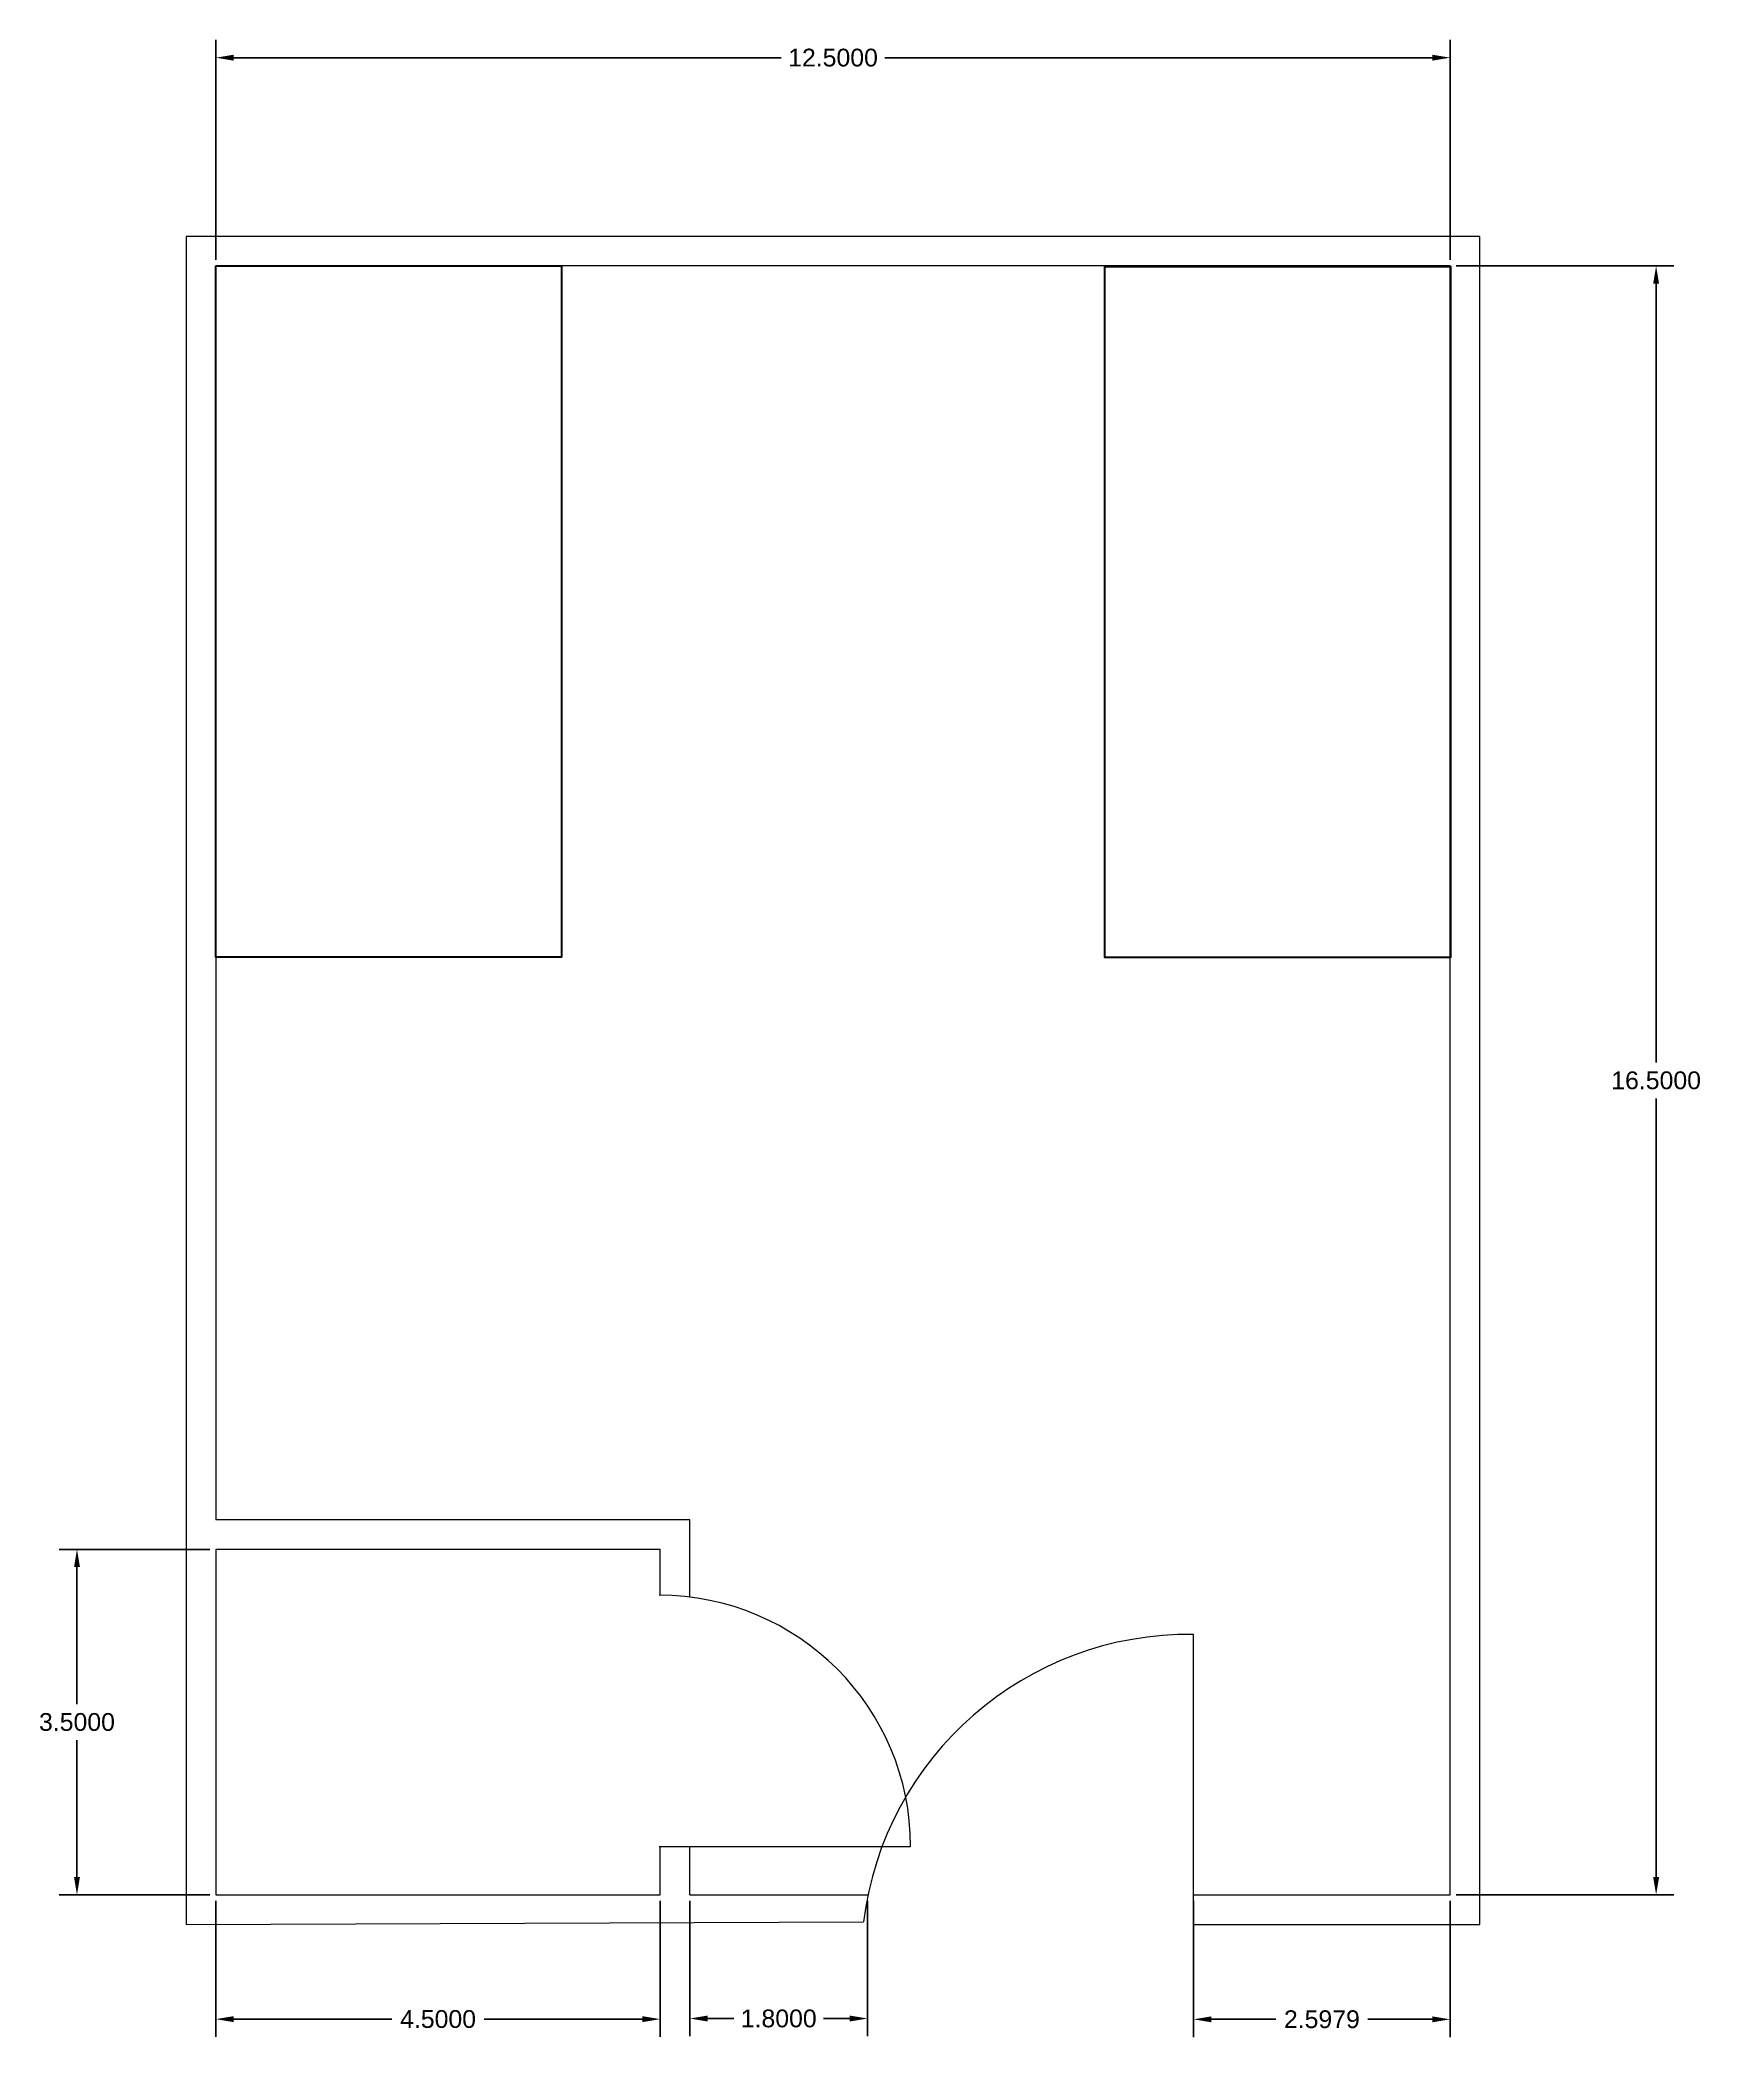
# Model space of a CAD drawing. Header units: inches. Extents: x 3.2 to 20, y 3.6 to 23.8.
import ezdxf

# ---------------------------------------------------------------- set-up
doc = ezdxf.new("R2010")
doc.units = ezdxf.units.IN
doc.header["$MEASUREMENT"] = 0
doc.layers.get('0').update_dxf_attribs({"lineweight": 15})
doc.layers.add('Floorspace', color=160, linetype='Continuous', lineweight=30)
doc.styles.get("Standard").update_dxf_attribs({"font": 'arial.ttf'})
doc.dimstyles.get("Standard").update_dxf_attribs({"dimtxt": 0.18, "dimasz": 0.18, "dimexe": 0.18, "dimexo": 0.0625, "dimgap": 0.09, "dimtad": 0, "dimtih": 1, "dimtoh": 1, "dimdec": 4, "dimzin": 0, "dimdsep": 46, "dimtxsty": 'Standard', "dimcen": 0.09, "dimadec": 0, "dimazin": 0, "dimtfac": 1, "dimtdec": 4, "dimtofl": 0, "dimtmove": 0, "dimatfit": 3, "dimfxl": 1, "dimtolj": 1, "dimtzin": 0, "dimarcsym": 0})

# ---------------------------------------------------------------- blocks, each defined once
blk = doc.blocks.new('*D4')
at = {"color": 0, "lineweight": -2, "transparency": 16777216}
for p, q in [((4.938, 8.5), (3.413, 8.5)), ((3.593, 8.32), (3.593, 6.932)), ((3.593, 5.18), (3.593, 6.568)), ((4.938, 5), (3.413, 5))]:
    blk.add_line(p, q, dxfattribs=at)
at = {"color": 0, "transparency": 16777216}
for points in [[(3.563, 8.32), (3.623, 8.32), (3.593, 8.5)], [(3.563, 5.18), (3.623, 5.18), (3.593, 5)]]:
    blk.add_solid(points, dxfattribs=at)
at = {"layer": 'Defpoints', "color": 0, "transparency": 16777216}
for p in [(5, 8.5), (3.593, 5), (5, 5)]:
    blk.add_point(p, dxfattribs=at)
at = {"color": 0, "transparency": 16777216, "insert": (3.593, 6.75), "char_height": 0.18, "attachment_point": 5}
blk.add_mtext('\\A1;3.5000', dxfattribs=at)
blk = doc.blocks.new('*D5')
at = {"color": 0, "lineweight": -2, "transparency": 16777216}
for p, q in [((5, 4.938), (5, 3.561)), ((9.5, 4.938), (9.5, 3.561)), ((5.18, 3.741), (6.783, 3.741)), ((9.32, 3.741), (7.717, 3.741))]:
    blk.add_line(p, q, dxfattribs=at)
at = {"color": 0, "transparency": 16777216}
for points in [[(5.18, 3.771), (5.18, 3.711), (5, 3.741)], [(9.32, 3.771), (9.32, 3.711), (9.5, 3.741)]]:
    blk.add_solid(points, dxfattribs=at)
at = {"layer": 'Defpoints', "color": 0, "transparency": 16777216}
for p in [(5, 5), (9.5, 5), (9.5, 3.741)]:
    blk.add_point(p, dxfattribs=at)
at = {"color": 0, "transparency": 16777216, "insert": (7.25, 3.741), "char_height": 0.18, "attachment_point": 5}
blk.add_mtext('\\A1;4.5000', dxfattribs=at)
blk = doc.blocks.new('*D7')
at = {"color": 0, "lineweight": -2, "transparency": 16777216}
for p, q in [((14.902, 4.938), (14.902, 3.559)), ((17.5, 4.938), (17.5, 3.559)), ((15.082, 3.739), (15.736, 3.739)), ((17.32, 3.739), (16.666, 3.739))]:
    blk.add_line(p, q, dxfattribs=at)
at = {"color": 0, "transparency": 16777216}
for points in [[(15.082, 3.769), (15.082, 3.709), (14.902, 3.739)], [(17.32, 3.769), (17.32, 3.709), (17.5, 3.739)]]:
    blk.add_solid(points, dxfattribs=at)
at = {"layer": 'Defpoints', "color": 0, "transparency": 16777216}
for p in [(14.902, 5), (17.5, 5), (17.5, 3.739)]:
    blk.add_point(p, dxfattribs=at)
at = {"color": 0, "transparency": 16777216, "insert": (16.201, 3.739), "char_height": 0.18, "attachment_point": 5}
blk.add_mtext('\\A1;2.5979', dxfattribs=at)
blk = doc.blocks.new('*D8')
at = {"color": 0, "lineweight": -2, "transparency": 16777216}
for p, q in [((9.8, 4.938), (9.8, 3.567)), ((11.6, 4.938), (11.6, 3.567)), ((9.98, 3.747), (10.245, 3.747)), ((11.42, 3.747), (11.155, 3.747))]:
    blk.add_line(p, q, dxfattribs=at)
at = {"color": 0, "transparency": 16777216}
for points in [[(9.98, 3.777), (9.98, 3.717), (9.8, 3.747)], [(11.42, 3.777), (11.42, 3.717), (11.6, 3.747)]]:
    blk.add_solid(points, dxfattribs=at)
at = {"layer": 'Defpoints', "color": 0, "transparency": 16777216}
for p in [(9.8, 5), (11.6, 5), (11.6, 3.747)]:
    blk.add_point(p, dxfattribs=at)
at = {"color": 0, "transparency": 16777216, "insert": (10.7, 3.747), "char_height": 0.18, "attachment_point": 5}
blk.add_mtext('\\A1;1.8000', dxfattribs=at)
blk = doc.blocks.new('*D9')
at = {"color": 0, "lineweight": -2, "transparency": 16777216}
for p, q in [((17.562, 21.5), (19.766, 21.5)), ((19.586, 21.32), (19.586, 13.432)), ((19.586, 5.18), (19.586, 13.068)), ((17.562, 5), (19.766, 5))]:
    blk.add_line(p, q, dxfattribs=at)
at = {"color": 0, "transparency": 16777216}
for points in [[(19.556, 21.32), (19.616, 21.32), (19.586, 21.5)], [(19.556, 5.18), (19.616, 5.18), (19.586, 5)]]:
    blk.add_solid(points, dxfattribs=at)
at = {"layer": 'Defpoints', "color": 0, "transparency": 16777216}
for p in [(17.5, 21.5), (17.5, 5), (19.586, 5)]:
    blk.add_point(p, dxfattribs=at)
at = {"color": 0, "transparency": 16777216, "insert": (19.586, 13.25), "char_height": 0.18, "attachment_point": 5}
blk.add_mtext('\\A1;16.5000', dxfattribs=at)
blk = doc.blocks.new('*D10')
at = {"color": 0, "lineweight": -2, "transparency": 16777216}
for p, q in [((5, 21.562), (5, 23.79)), ((17.5, 21.562), (17.5, 23.79)), ((5.18, 23.61), (10.725, 23.61)), ((17.32, 23.61), (11.775, 23.61))]:
    blk.add_line(p, q, dxfattribs=at)
at = {"color": 0, "transparency": 16777216}
for points in [[(5.18, 23.64), (5.18, 23.58), (5, 23.61)], [(17.32, 23.64), (17.32, 23.58), (17.5, 23.61)]]:
    blk.add_solid(points, dxfattribs=at)
at = {"layer": 'Defpoints', "color": 0, "transparency": 16777216}
for p in [(17.5, 23.61), (5, 21.5), (17.5, 21.5)]:
    blk.add_point(p, dxfattribs=at)
at = {"color": 0, "transparency": 16777216, "insert": (11.25, 23.61), "char_height": 0.18, "attachment_point": 5}
blk.add_mtext('\\A1;12.5000', dxfattribs=at)

msp = doc.modelspace()

# ---------------------------------------------------------------- linework, layer by layer
for p, q in [((14.90235, 4.69051), (14.9, 7.63789)), ((9.49033, 5.48876), (12.03595, 5.48876))]:
    msp.add_line(p, q)
for points in [[(14.9, 4.7), (17.8, 4.7), (17.8, 21.8), (4.7, 21.8), (4.7, 4.7), (11.55776, 4.72593)], [(14.9, 5), (17.5, 5), (17.5, 21.5), (5, 21.5), (5, 8.8)], [(9.8, 8.01547), (9.8, 8.8), (5, 8.8)], [(9.5, 8.03436), (9.5, 8.5), (5, 8.5), (5, 5), (9.5, 5), (9.5, 5.48876)], [(9.8, 5), (9.8, 5.48876)], [(9.8, 5), (11.6, 5)]]:
    msp.add_lwpolyline(points)
for centre, radius, start, end in [((9.49033, 5.48876), 2.54562, 0, 90), ((14.85582, 4.31458), 3.32361, 89.238305, 172.890411)]:
    msp.add_arc(centre, radius, start, end)
at = {"layer": 'Floorspace'}
for points in [[(5, 21.5), (8.5, 21.5), (8.5, 14.5), (5, 14.5)], [(14.00348, 21.49648), (17.50348, 21.49648), (17.50348, 14.49648), (14.00348, 14.49648)]]:
    msp.add_lwpolyline(points, close=True, dxfattribs=at)

# ---------------------------------------------------------------- dimensions: what is measured, and where the dimension line sits
for base, p1, p2, picture, middle in [((17.5, 23.60993), (5, 21.5), (17.5, 21.5), '*D10', (11.25, 23.60993)), ((9.5, 3.74101), (5, 5), (9.5, 5), '*D5', (7.25, 3.74101)), ((11.6, 3.74654), (9.8, 5), (11.6, 5), '*D8', (10.7, 3.74654)), ((17.5, 3.73943), (14.9021, 5), (17.5, 5), '*D7', (16.20105, 3.73943))]:
    dim = msp.add_linear_dim(base=base, p1=p1, p2=p2, dimstyle='Standard')
    dim.commit()
    dim.dimension.update_dxf_attribs({"geometry": picture, "text_midpoint": middle})
for base, p1, p2, picture, middle in [((19.58629, 5), (17.5, 21.5), (17.5, 5), '*D9', (19.58629, 13.25)), ((3.59295, 5), (5, 8.5), (5, 5), '*D4', (3.59295, 6.75))]:
    dim = msp.add_linear_dim(base=base, p1=p1, p2=p2, angle=90, dimstyle='Standard')
    dim.commit()
    dim.dimension.update_dxf_attribs({"geometry": picture, "text_midpoint": middle})

doc.saveas('drawing.dxf')
